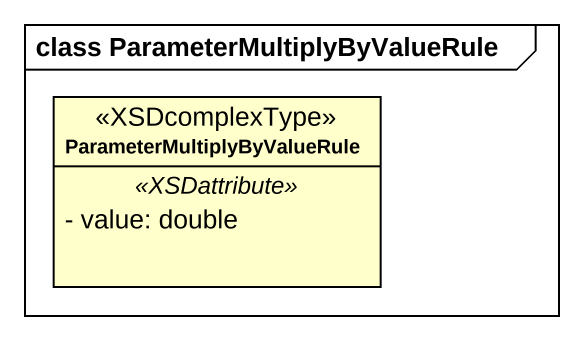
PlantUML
@startuml
mainframe class ParameterMultiplyByValueRule
hide circle
hide empty members
skinparam classAttributeIconSize 0
class ParameterMultiplyByValueRule <<XSDcomplexType>> {
  .. <<XSDattribute>> ..
  - value: double
}
@enduml
